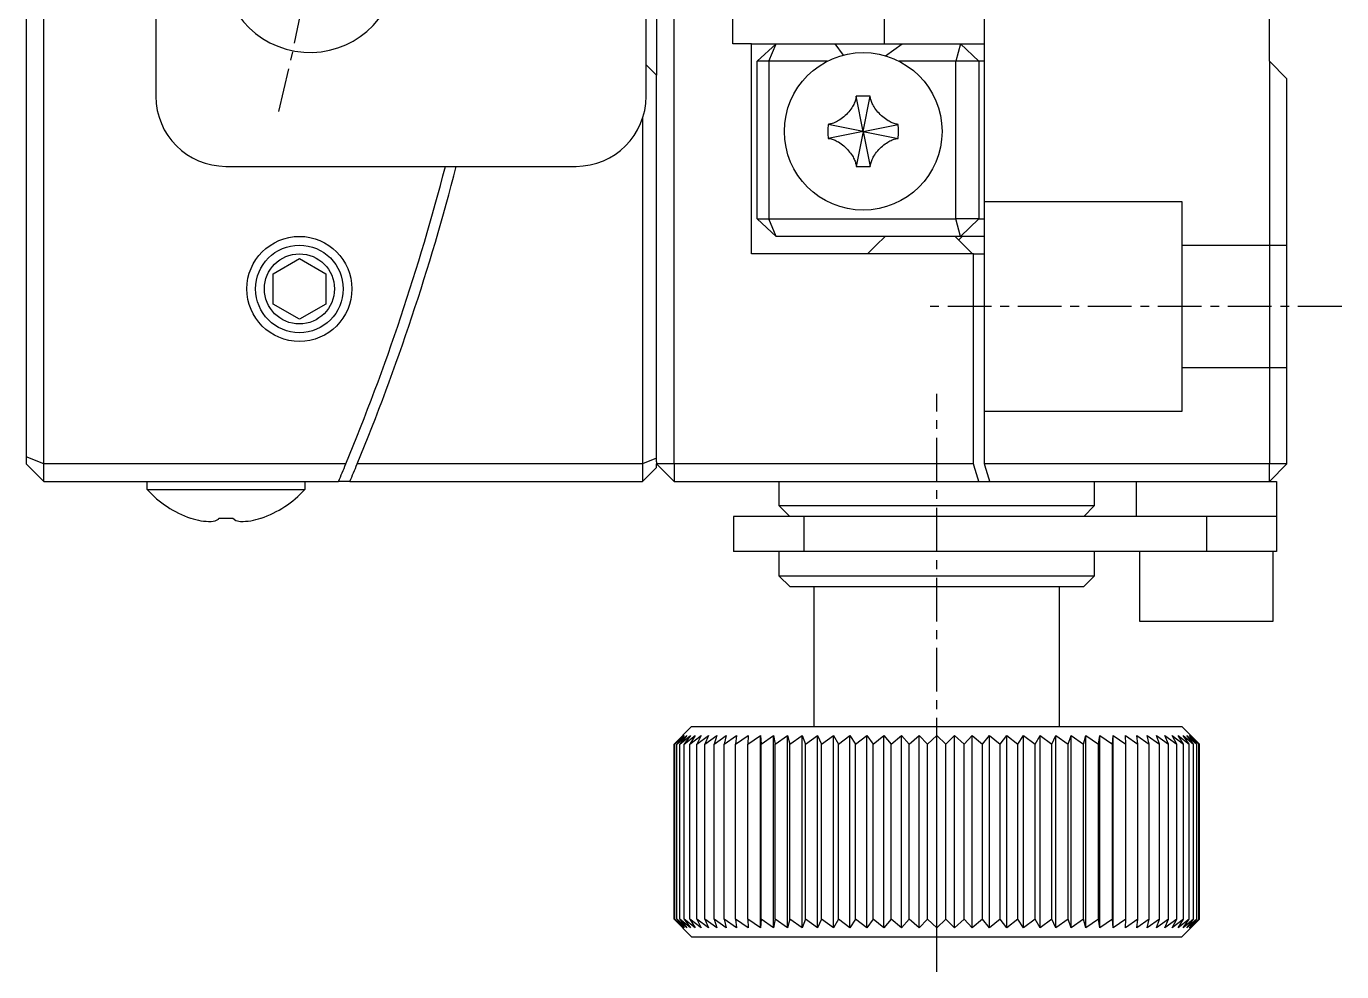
# Model space of a CAD drawing. Extents: x 52 to 451, y 54 to 360.
# Drawn here: x 293.24 to 330.8, y 137.16 to 164.16 of the extents above; entities that cross this region are included whole.
import ezdxf

# ---------------------------------------------------------------- set-up
doc = ezdxf.new("R2010")
doc.units = 0
doc.linetypes.add('CENTER', pattern=[2, 1.25, -0.25, 0.25, -0.25])
doc.layers.get('0').update_dxf_attribs({"linetype": 'CONTINUOUS'})
doc.layers.add('CENTER', color=1, linetype='CENTER')

msp = doc.modelspace()

# ---------------------------------------------------------------- linework, layer by layer
at = {"color": 7, "linetype": 'CONTINUOUS'}
for p, q in [((293.737, 151.661), (293.737, 200.661)), ((311.737, 151.661), (311.737, 200.661)), ((293.237, 200.454), (293.237, 151.868)), ((310.937, 162.161), (310.937, 190.161)), ((311.237, 189.561), (311.237, 162.761)), ((328.737, 163.161), (328.737, 189.161)), ((296.937, 170.949), (296.937, 162.161)), ((313.417, 163.661), (313.417, 171.161)), ((317.737, 164.661), (317.737, 163.661)), ((320.598, 151.661), (320.598, 164.661)), ((313.948, 163.661), (313.417, 163.661)), ((313.948, 157.661), (313.948, 163.661)), ((313.948, 163.661), (314.651, 163.661)), ((314.651, 163.661), (314.112, 163.161)), ((314.446, 163.161), (314.651, 163.661)), ((314.651, 163.661), (316.326, 163.661)), ((316.326, 163.661), (318.252, 163.661)), ((316.326, 163.661), (316.56, 163.335)), ((317.776, 163.317), (318.252, 163.661)), ((318.252, 163.661), (319.918, 163.661)), ((319.918, 163.661), (319.781, 163.161)), ((319.918, 163.661), (320.598, 163.661)), ((320.436, 163.161), (319.918, 163.661)), ((311.237, 162.761), (310.937, 163.061)), ((314.112, 158.661), (314.112, 163.161)), ((314.446, 163.161), (314.112, 163.161)), ((314.446, 163.161), (314.446, 158.661)), ((316.106, 163.161), (314.446, 163.161)), ((319.781, 163.161), (318.168, 163.161)), ((319.781, 158.661), (319.781, 163.161)), ((320.436, 163.161), (319.781, 163.161)), ((320.436, 163.161), (320.436, 158.661)), ((320.598, 163.161), (320.436, 163.161)), ((328.737, 163.161), (328.737, 151.661)), ((328.737, 163.161), (329.237, 162.661)), ((311.237, 151.827), (311.237, 162.761)), ((329.237, 151.661), (329.237, 162.661)), ((316.851, 161.901), (316.834, 161.871)), ((316.866, 161.931), (316.851, 161.901)), ((316.881, 161.961), (316.866, 161.931)), ((316.894, 161.992), (316.881, 161.961)), ((316.905, 162.019), (316.894, 161.992)), ((316.914, 162.048), (316.905, 162.019)), ((316.922, 162.076), (316.914, 162.048)), ((316.929, 162.105), (316.922, 162.076)), ((316.934, 162.133), (316.929, 162.105)), ((316.937, 162.162), (316.934, 162.133)), ((317.069, 162.167), (316.937, 162.162)), ((317.137, 161.161), (316.937, 162.162)), ((317.2, 162.167), (317.069, 162.167)), ((317.137, 161.161), (317.337, 162.162)), ((317.337, 162.162), (317.2, 162.167)), ((317.34, 162.14), (317.337, 162.162)), ((317.343, 162.117), (317.34, 162.14)), ((317.348, 162.094), (317.343, 162.117)), ((317.353, 162.072), (317.348, 162.094)), ((317.361, 162.043), (317.353, 162.072)), ((317.371, 162.014), (317.361, 162.043)), ((317.382, 161.986), (317.371, 162.014)), ((317.396, 161.954), (317.382, 161.986)), ((317.411, 161.923), (317.396, 161.954)), ((317.428, 161.893), (317.411, 161.923)), ((310.837, 161.536), (310.837, 151.661)), ((316.547, 161.548), (316.511, 161.52)), ((316.585, 161.579), (316.547, 161.548)), ((316.621, 161.612), (316.585, 161.579)), ((316.656, 161.646), (316.621, 161.612)), ((316.69, 161.682), (316.656, 161.646)), ((316.723, 161.718), (316.69, 161.682)), ((316.754, 161.756), (316.723, 161.718)), ((316.782, 161.793), (316.754, 161.756)), ((316.809, 161.832), (316.782, 161.793)), ((316.834, 161.871), (316.809, 161.832)), ((317.446, 161.863), (317.428, 161.893)), ((317.47, 161.825), (317.446, 161.863)), ((317.496, 161.787), (317.47, 161.825)), ((317.524, 161.751), (317.496, 161.787)), ((317.555, 161.713), (317.524, 161.751)), ((317.588, 161.677), (317.555, 161.713)), ((317.622, 161.642), (317.588, 161.677)), ((317.658, 161.608), (317.622, 161.642)), ((317.694, 161.575), (317.658, 161.608)), ((317.732, 161.544), (317.694, 161.575)), ((317.77, 161.516), (317.732, 161.544)), ((316.136, 161.361), (316.131, 161.224)), ((316.131, 161.224), (316.131, 161.092)), ((316.158, 161.363), (316.136, 161.361)), ((317.137, 161.161), (316.136, 161.361)), ((317.137, 161.161), (316.136, 160.961)), ((316.181, 161.367), (316.158, 161.363)), ((316.204, 161.371), (316.181, 161.367)), ((316.226, 161.377), (316.204, 161.371)), ((316.255, 161.385), (316.226, 161.377)), ((316.284, 161.395), (316.255, 161.385)), ((316.312, 161.406), (316.284, 161.395)), ((316.343, 161.42), (316.312, 161.406)), ((316.374, 161.435), (316.343, 161.42)), ((316.405, 161.452), (316.374, 161.435)), ((316.435, 161.469), (316.405, 161.452)), ((316.473, 161.494), (316.435, 161.469)), ((316.511, 161.52), (316.473, 161.494)), ((317.137, 161.161), (316.937, 160.16)), ((317.137, 161.161), (318.138, 161.361)), ((317.137, 161.161), (317.337, 160.16)), ((317.137, 161.161), (318.138, 160.961)), ((317.808, 161.489), (317.77, 161.516)), ((317.847, 161.464), (317.808, 161.489)), ((317.877, 161.447), (317.847, 161.464)), ((317.907, 161.431), (317.877, 161.447)), ((317.937, 161.417), (317.907, 161.431)), ((317.968, 161.404), (317.937, 161.417)), ((317.996, 161.393), (317.968, 161.404)), ((318.024, 161.384), (317.996, 161.393)), ((318.052, 161.376), (318.024, 161.384)), ((318.081, 161.369), (318.052, 161.376)), ((318.11, 161.364), (318.081, 161.369)), ((318.138, 161.361), (318.11, 161.364)), ((318.143, 161.229), (318.138, 161.361)), ((318.143, 161.098), (318.143, 161.229)), ((316.131, 161.092), (316.136, 160.961)), ((316.136, 160.961), (316.164, 160.957)), ((316.164, 160.957), (316.193, 160.953)), ((316.193, 160.953), (316.222, 160.946)), ((316.222, 160.946), (316.25, 160.938)), ((316.25, 160.938), (316.278, 160.929)), ((316.278, 160.929), (316.306, 160.918)), ((316.306, 160.918), (316.337, 160.905)), ((316.337, 160.905), (316.367, 160.89)), ((316.367, 160.89), (316.397, 160.874)), ((316.397, 160.874), (316.427, 160.857)), ((316.427, 160.857), (316.466, 160.833)), ((316.466, 160.833), (316.504, 160.806)), ((316.504, 160.806), (316.542, 160.778)), ((316.542, 160.778), (316.58, 160.747)), ((317.727, 160.774), (317.764, 160.801)), ((317.764, 160.801), (317.801, 160.828)), ((317.801, 160.828), (317.839, 160.852)), ((317.839, 160.852), (317.869, 160.87)), ((317.869, 160.87), (317.9, 160.887)), ((317.9, 160.887), (317.931, 160.902)), ((317.931, 160.902), (317.962, 160.916)), ((317.962, 160.916), (317.991, 160.927)), ((317.991, 160.927), (318.019, 160.937)), ((318.019, 160.937), (318.048, 160.945)), ((318.048, 160.945), (318.071, 160.95)), ((318.071, 160.95), (318.093, 160.955)), ((318.093, 160.955), (318.116, 160.958)), ((318.116, 160.958), (318.138, 160.961)), ((318.138, 160.961), (318.143, 161.098)), ((316.58, 160.747), (316.616, 160.714)), ((316.616, 160.714), (316.652, 160.68)), ((316.652, 160.68), (316.686, 160.645)), ((316.686, 160.645), (316.719, 160.608)), ((316.719, 160.608), (316.75, 160.571)), ((316.75, 160.571), (316.778, 160.534)), ((316.778, 160.534), (316.804, 160.497)), ((316.804, 160.497), (316.829, 160.459)), ((316.829, 160.459), (316.846, 160.429)), ((316.846, 160.429), (316.863, 160.398)), ((316.863, 160.398), (316.878, 160.367)), ((317.408, 160.391), (317.423, 160.421)), ((317.423, 160.421), (317.44, 160.45)), ((317.44, 160.45), (317.465, 160.49)), ((317.465, 160.49), (317.492, 160.528)), ((317.492, 160.528), (317.52, 160.566)), ((317.52, 160.566), (317.551, 160.603)), ((317.551, 160.603), (317.584, 160.64)), ((317.584, 160.64), (317.618, 160.676)), ((317.618, 160.676), (317.653, 160.71)), ((317.653, 160.71), (317.69, 160.742)), ((317.69, 160.742), (317.727, 160.774)), ((298.937, 160.161), (308.937, 160.161)), ((316.878, 160.367), (316.892, 160.336)), ((316.892, 160.336), (316.903, 160.307)), ((316.903, 160.307), (316.913, 160.279)), ((316.913, 160.279), (316.921, 160.25)), ((316.921, 160.25), (316.927, 160.227)), ((316.927, 160.227), (316.931, 160.205)), ((316.931, 160.205), (316.934, 160.182)), ((316.934, 160.182), (316.937, 160.16)), ((316.937, 160.16), (317.074, 160.154)), ((317.074, 160.154), (317.206, 160.155)), ((317.206, 160.155), (317.337, 160.16)), ((317.337, 160.16), (317.34, 160.188)), ((317.34, 160.188), (317.345, 160.217)), ((317.345, 160.217), (317.352, 160.246)), ((317.352, 160.246), (317.36, 160.274)), ((317.36, 160.274), (317.369, 160.302)), ((317.369, 160.302), (317.38, 160.33)), ((317.38, 160.33), (317.393, 160.361)), ((317.393, 160.361), (317.408, 160.391)), ((314.112, 158.661), (314.651, 158.161)), ((314.112, 158.661), (314.446, 158.661)), ((314.446, 158.661), (319.781, 158.661)), ((314.651, 158.161), (314.446, 158.661)), ((320.436, 158.661), (319.781, 158.661)), ((319.918, 158.161), (319.781, 158.661)), ((319.918, 158.161), (320.436, 158.661)), ((320.436, 158.661), (320.598, 158.661)), ((319.918, 158.161), (314.651, 158.161)), ((317.51, 157.911), (317.76, 158.161)), ((319.76, 158.161), (320.01, 157.911)), ((319.863, 158.058), (319.966, 158.161)), ((320.598, 158.161), (319.918, 158.161)), ((317.26, 157.661), (317.51, 157.911)), ((320.01, 157.911), (320.26, 157.661)), ((300.286, 157.094), (301.036, 157.527)), ((301.036, 157.527), (301.786, 157.094)), ((320.283, 157.661), (313.948, 157.661)), ((320.283, 157.661), (320.598, 157.661)), ((320.283, 151.661), (320.283, 157.661)), ((300.286, 156.228), (300.286, 157.094)), ((301.786, 157.094), (301.786, 156.228)), ((301.036, 155.795), (300.286, 156.228)), ((301.786, 156.228), (301.036, 155.795)), ((293.237, 151.868), (293.237, 151.661)), ((293.737, 151.661), (293.237, 151.868)), ((311.237, 151.827), (310.837, 151.661)), ((311.237, 151.727), (311.237, 151.827)), ((293.737, 151.161), (293.237, 151.661)), ((293.737, 151.161), (293.737, 151.661)), ((302.362, 151.661), (293.737, 151.661)), ((310.837, 151.661), (302.687, 151.661)), ((310.837, 151.661), (310.837, 151.161)), ((311.237, 151.561), (310.837, 151.161)), ((311.237, 151.727), (311.237, 151.661)), ((311.737, 151.161), (311.237, 151.661)), ((311.737, 151.661), (311.237, 151.661)), ((311.237, 151.561), (311.237, 151.661)), ((311.737, 151.661), (311.737, 151.161)), ((320.283, 151.661), (311.737, 151.661)), ((328.737, 151.661), (320.598, 151.661)), ((329.237, 151.661), (328.737, 151.161)), ((328.737, 151.161), (328.737, 151.661)), ((329.237, 151.661), (328.737, 151.661)), ((293.737, 151.161), (302.152, 151.161)), ((296.687, 150.932), (296.687, 151.161)), ((301.187, 151.161), (301.187, 150.932)), ((302.478, 151.161), (302.152, 151.161)), ((302.478, 151.161), (310.837, 151.161)), ((311.737, 151.161), (320.443, 151.161)), ((314.737, 150.461), (314.737, 151.161)), ((320.443, 151.161), (320.758, 151.161)), ((320.758, 151.161), (328.737, 151.161)), ((323.737, 151.161), (323.737, 150.461)), ((324.937, 150.161), (324.937, 151.161)), ((328.737, 151.161), (328.937, 151.161)), ((328.937, 151.161), (328.937, 150.161)), ((296.687, 150.932), (298.937, 150.932)), ((298.937, 150.932), (301.187, 150.932)), ((323.737, 150.461), (314.737, 150.461)), ((315.037, 150.161), (314.737, 150.461)), ((323.737, 150.461), (323.437, 150.161)), ((297.93, 150.112), (297.936, 150.117)), ((298.519, 150.02), (298.629, 150.039)), ((298.629, 150.039), (298.721, 150.088)), ((298.721, 150.088), (298.737, 150.117)), ((298.737, 150.117), (298.874, 150.112)), ((298.874, 150.112), (299.006, 150.112)), ((299.006, 150.112), (299.137, 150.117)), ((299.137, 150.117), (299.223, 150.046)), ((299.223, 150.046), (299.351, 150.021)), ((299.938, 150.117), (299.944, 150.112)), ((313.437, 150.161), (313.437, 149.161)), ((315.437, 150.161), (313.437, 150.161)), ((326.937, 150.161), (315.437, 150.161)), ((328.937, 150.161), (326.937, 150.161)), ((328.937, 150.161), (328.937, 149.161)), ((315.437, 149.161), (313.437, 149.161)), ((314.737, 148.461), (314.737, 149.161)), ((326.937, 149.161), (315.437, 149.161)), ((323.737, 149.161), (323.737, 148.461)), ((325.037, 147.161), (325.037, 149.161)), ((328.937, 149.161), (326.937, 149.161)), ((328.837, 149.161), (328.837, 147.161)), ((323.737, 148.461), (314.737, 148.461)), ((315.037, 148.161), (314.737, 148.461)), ((323.737, 148.461), (323.437, 148.161)), ((315.037, 148.161), (323.437, 148.161)), ((315.737, 144.161), (315.737, 148.161)), ((322.737, 148.161), (322.737, 144.161)), ((328.837, 147.161), (325.037, 147.161)), ((311.737, 143.661), (312.237, 144.161)), ((311.737, 143.661), (311.99, 143.909)), ((311.99, 143.909), (311.755, 143.661)), ((311.755, 143.661), (312.025, 143.909)), ((311.81, 143.661), (312.096, 143.909)), ((312.025, 143.909), (311.81, 143.661)), ((311.901, 143.661), (312.201, 143.909)), ((312.096, 143.909), (311.901, 143.661)), ((312.028, 143.661), (312.341, 143.909)), ((312.201, 143.909), (312.028, 143.661)), ((312.189, 143.661), (312.514, 143.909)), ((312.341, 143.909), (312.189, 143.661)), ((312.237, 144.161), (326.237, 144.161)), ((312.385, 143.661), (312.72, 143.909)), ((312.514, 143.909), (312.385, 143.661)), ((312.615, 143.661), (312.957, 143.909)), ((312.72, 143.909), (312.615, 143.661)), ((312.877, 143.661), (313.225, 143.909)), ((312.957, 143.909), (312.877, 143.661)), ((313.169, 143.661), (313.523, 143.909)), ((313.225, 143.909), (313.169, 143.661)), ((313.492, 143.661), (313.848, 143.909)), ((313.523, 143.909), (313.492, 143.661)), ((313.842, 143.661), (314.2, 143.909)), ((313.848, 143.909), (313.842, 143.661)), ((314.2, 138.412), (314.2, 143.909)), ((314.2, 143.909), (314.219, 143.661)), ((314.219, 143.661), (314.576, 143.909)), ((314.576, 138.412), (314.576, 143.909)), ((314.576, 143.909), (314.62, 143.661)), ((314.62, 143.661), (314.975, 143.909)), ((314.975, 138.412), (314.975, 143.909)), ((314.975, 143.909), (315.043, 143.661)), ((315.043, 143.661), (315.394, 143.909)), ((315.394, 138.412), (315.394, 143.909)), ((315.394, 143.909), (315.487, 143.661)), ((315.487, 143.661), (315.833, 143.909)), ((315.833, 138.412), (315.833, 143.909)), ((315.833, 143.909), (315.949, 143.661)), ((315.949, 143.661), (316.288, 143.909)), ((316.288, 138.412), (316.288, 143.909)), ((316.288, 143.909), (316.428, 143.661)), ((316.428, 143.661), (316.757, 143.909)), ((316.757, 138.412), (316.757, 143.909)), ((316.757, 143.909), (316.919, 143.661)), ((316.919, 143.661), (317.238, 143.909)), ((317.238, 138.412), (317.238, 143.909)), ((317.238, 143.909), (317.423, 143.661)), ((317.423, 143.661), (317.729, 143.909)), ((317.729, 138.412), (317.729, 143.909)), ((317.729, 143.909), (317.935, 143.661)), ((317.935, 143.661), (318.228, 143.909)), ((318.228, 138.412), (318.228, 143.909)), ((318.228, 143.909), (318.453, 143.661)), ((318.453, 143.661), (318.731, 143.909)), ((318.731, 138.412), (318.731, 143.909)), ((318.731, 143.909), (318.975, 143.661)), ((318.975, 143.661), (319.237, 143.909)), ((319.237, 138.412), (319.237, 143.909)), ((319.237, 143.909), (319.499, 143.661)), ((319.499, 143.661), (319.743, 143.909)), ((319.743, 143.909), (320.021, 143.661)), ((319.743, 138.412), (319.743, 143.909)), ((320.021, 143.661), (320.246, 143.909)), ((320.246, 138.412), (320.246, 143.909)), ((320.246, 143.909), (320.539, 143.661)), ((320.539, 143.661), (320.745, 143.909)), ((320.745, 138.412), (320.745, 143.909)), ((320.745, 143.909), (321.051, 143.661)), ((321.051, 143.661), (321.236, 143.909)), ((321.236, 138.412), (321.236, 143.909)), ((321.236, 143.909), (321.555, 143.661)), ((321.555, 143.661), (321.717, 143.909)), ((321.717, 143.909), (322.047, 143.661)), ((321.717, 138.412), (321.717, 143.909)), ((322.047, 143.661), (322.186, 143.909)), ((322.186, 138.412), (322.186, 143.909)), ((322.186, 143.909), (322.525, 143.661)), ((322.525, 143.661), (322.641, 143.909)), ((322.641, 138.412), (322.641, 143.909)), ((322.641, 143.909), (322.987, 143.661)), ((322.987, 143.661), (323.08, 143.909)), ((323.08, 138.412), (323.08, 143.909)), ((323.08, 143.909), (323.431, 143.661)), ((323.431, 143.661), (323.499, 143.909)), ((323.499, 138.412), (323.499, 143.909)), ((323.499, 143.909), (323.855, 143.661)), ((323.855, 143.661), (323.898, 143.909)), ((323.898, 138.412), (323.898, 143.909)), ((323.898, 143.909), (324.256, 143.661)), ((324.256, 143.661), (324.274, 143.909)), ((324.274, 138.412), (324.274, 143.909)), ((324.274, 143.909), (324.632, 143.661)), ((324.626, 143.909), (324.982, 143.661)), ((324.632, 143.661), (324.626, 143.909)), ((324.951, 143.909), (325.305, 143.661)), ((324.982, 143.661), (324.951, 143.909)), ((325.249, 143.909), (325.597, 143.661)), ((325.305, 143.661), (325.249, 143.909)), ((325.517, 143.909), (325.859, 143.661)), ((325.597, 143.661), (325.517, 143.909)), ((325.755, 143.909), (326.089, 143.661)), ((325.859, 143.661), (325.755, 143.909)), ((325.96, 143.909), (326.285, 143.661)), ((326.089, 143.661), (325.96, 143.909)), ((326.134, 143.909), (326.447, 143.661)), ((326.285, 143.661), (326.134, 143.909)), ((326.237, 144.161), (326.737, 143.661)), ((326.273, 143.909), (326.573, 143.661)), ((326.447, 143.661), (326.273, 143.909)), ((326.378, 143.909), (326.664, 143.661)), ((326.573, 143.661), (326.378, 143.909)), ((326.449, 143.909), (326.719, 143.661)), ((326.664, 143.661), (326.449, 143.909)), ((326.484, 143.909), (326.737, 143.661)), ((326.719, 143.661), (326.484, 143.909)), ((311.737, 138.661), (311.737, 143.661)), ((311.755, 138.661), (311.755, 143.661)), ((311.81, 138.661), (311.81, 143.661)), ((311.901, 138.661), (311.901, 143.661)), ((312.028, 138.661), (312.028, 143.661)), ((312.189, 138.661), (312.189, 143.661)), ((312.385, 138.661), (312.385, 143.661)), ((312.615, 138.661), (312.615, 143.661)), ((312.877, 138.661), (312.877, 143.661)), ((313.169, 138.661), (313.169, 143.661)), ((313.492, 138.661), (313.492, 143.661)), ((313.842, 138.661), (313.842, 143.661)), ((314.219, 138.661), (314.219, 143.661)), ((314.62, 138.661), (314.62, 143.661)), ((315.043, 138.661), (315.043, 143.661)), ((315.487, 138.661), (315.487, 143.661)), ((315.949, 138.661), (315.949, 143.661)), ((316.428, 138.661), (316.428, 143.661)), ((316.919, 138.661), (316.919, 143.661)), ((317.423, 138.661), (317.423, 143.661)), ((317.935, 138.661), (317.935, 143.661)), ((318.453, 138.661), (318.453, 143.661)), ((318.975, 138.661), (318.975, 143.661)), ((319.499, 138.661), (319.499, 143.661)), ((320.021, 138.661), (320.021, 143.661)), ((320.539, 138.661), (320.539, 143.661)), ((321.051, 138.661), (321.051, 143.661)), ((321.555, 138.661), (321.555, 143.661)), ((322.047, 138.661), (322.047, 143.661)), ((322.525, 138.661), (322.525, 143.661)), ((322.987, 138.661), (322.987, 143.661)), ((323.431, 138.661), (323.431, 143.661)), ((323.855, 138.661), (323.855, 143.661)), ((324.256, 138.661), (324.256, 143.661)), ((324.632, 138.661), (324.632, 143.661)), ((324.982, 138.661), (324.982, 143.661)), ((325.305, 138.661), (325.305, 143.661)), ((325.597, 138.661), (325.597, 143.661)), ((325.859, 138.661), (325.859, 143.661)), ((326.089, 138.661), (326.089, 143.661)), ((326.285, 138.661), (326.285, 143.661)), ((326.447, 138.661), (326.447, 143.661)), ((326.573, 138.661), (326.573, 143.661)), ((326.664, 138.661), (326.664, 143.661)), ((326.719, 138.661), (326.719, 143.661)), ((326.737, 138.661), (326.737, 143.661)), ((312.237, 138.161), (311.737, 138.661)), ((311.99, 138.412), (311.737, 138.661)), ((311.755, 138.661), (311.99, 138.412)), ((312.025, 138.412), (311.755, 138.661)), ((311.81, 138.661), (312.025, 138.412)), ((312.096, 138.412), (311.81, 138.661)), ((312.201, 138.412), (311.901, 138.661)), ((311.901, 138.661), (312.096, 138.412)), ((312.028, 138.661), (312.201, 138.412)), ((312.341, 138.412), (312.028, 138.661)), ((312.189, 138.661), (312.341, 138.412)), ((312.514, 138.412), (312.189, 138.661)), ((312.385, 138.661), (312.514, 138.412)), ((312.72, 138.412), (312.385, 138.661)), ((312.615, 138.661), (312.72, 138.412)), ((312.957, 138.412), (312.615, 138.661)), ((312.877, 138.661), (312.957, 138.412)), ((313.225, 138.412), (312.877, 138.661)), ((313.169, 138.661), (313.225, 138.412)), ((313.523, 138.412), (313.169, 138.661)), ((313.492, 138.661), (313.523, 138.412)), ((313.848, 138.412), (313.492, 138.661)), ((313.842, 138.661), (313.848, 138.412)), ((314.2, 138.412), (313.842, 138.661)), ((314.219, 138.661), (314.2, 138.412)), ((314.576, 138.412), (314.219, 138.661)), ((314.62, 138.661), (314.576, 138.412)), ((314.975, 138.412), (314.62, 138.661)), ((315.043, 138.661), (314.975, 138.412)), ((315.394, 138.412), (315.043, 138.661)), ((315.487, 138.661), (315.394, 138.412)), ((315.833, 138.412), (315.487, 138.661)), ((315.949, 138.661), (315.833, 138.412)), ((316.288, 138.412), (315.949, 138.661)), ((316.428, 138.661), (316.288, 138.412)), ((316.757, 138.412), (316.428, 138.661)), ((316.919, 138.661), (316.757, 138.412)), ((317.238, 138.412), (316.919, 138.661)), ((317.423, 138.661), (317.238, 138.412)), ((317.729, 138.412), (317.423, 138.661)), ((317.935, 138.661), (317.729, 138.412)), ((318.228, 138.412), (317.935, 138.661)), ((318.453, 138.661), (318.228, 138.412)), ((318.731, 138.412), (318.453, 138.661)), ((318.975, 138.661), (318.731, 138.412)), ((319.237, 138.412), (318.975, 138.661)), ((319.499, 138.661), (319.237, 138.412)), ((319.743, 138.412), (319.499, 138.661)), ((320.021, 138.661), (319.743, 138.412)), ((320.246, 138.412), (320.021, 138.661)), ((320.539, 138.661), (320.246, 138.412)), ((320.745, 138.412), (320.539, 138.661)), ((321.051, 138.661), (320.745, 138.412)), ((321.236, 138.412), (321.051, 138.661)), ((321.555, 138.661), (321.236, 138.412)), ((321.717, 138.412), (321.555, 138.661)), ((322.047, 138.661), (321.717, 138.412)), ((322.186, 138.412), (322.047, 138.661)), ((322.525, 138.661), (322.186, 138.412)), ((322.641, 138.412), (322.525, 138.661)), ((322.987, 138.661), (322.641, 138.412)), ((323.08, 138.412), (322.987, 138.661)), ((323.431, 138.661), (323.08, 138.412)), ((323.499, 138.412), (323.431, 138.661)), ((323.855, 138.661), (323.499, 138.412)), ((323.898, 138.412), (323.855, 138.661)), ((324.256, 138.661), (323.898, 138.412)), ((324.274, 138.412), (324.256, 138.661)), ((324.632, 138.661), (324.274, 138.412)), ((324.626, 138.412), (324.632, 138.661)), ((324.982, 138.661), (324.626, 138.412)), ((324.951, 138.412), (324.982, 138.661)), ((325.305, 138.661), (324.951, 138.412)), ((325.249, 138.412), (325.305, 138.661)), ((325.597, 138.661), (325.249, 138.412)), ((325.517, 138.412), (325.597, 138.661)), ((325.859, 138.661), (325.517, 138.412)), ((325.755, 138.412), (325.859, 138.661)), ((326.089, 138.661), (325.755, 138.412)), ((325.96, 138.412), (326.089, 138.661)), ((326.285, 138.661), (325.96, 138.412)), ((326.134, 138.412), (326.285, 138.661)), ((326.447, 138.661), (326.134, 138.412)), ((326.737, 138.661), (326.237, 138.161)), ((326.273, 138.412), (326.447, 138.661)), ((326.573, 138.661), (326.273, 138.412)), ((326.378, 138.412), (326.573, 138.661)), ((326.664, 138.661), (326.378, 138.412)), ((326.449, 138.412), (326.664, 138.661)), ((326.719, 138.661), (326.449, 138.412)), ((326.737, 138.661), (326.484, 138.412)), ((326.484, 138.412), (326.719, 138.661)), ((312.237, 138.161), (326.237, 138.161))]:
    msp.add_line(p, q, dxfattribs=at)
at = {"color": 3, "linetype": 'CONTINUOUS'}
for p, q in [((320.598, 159.161), (326.237, 159.161)), ((326.237, 159.161), (326.237, 153.161)), ((326.237, 157.911), (329.237, 157.911)), ((329.237, 154.411), (326.237, 154.411)), ((326.237, 153.161), (320.598, 153.161)), ((315.437, 150.161), (315.437, 149.161)), ((326.937, 150.161), (326.937, 149.161))]:
    msp.add_line(p, q, dxfattribs=at)
at = {"color": 7, "linetype": 'CONTINUOUS'}
for centre, radius in [((317.137, 161.161), 2.25), ((301.036, 156.661), 1.25), ((301.036, 156.661), 1)]:
    msp.add_circle(centre, radius, dxfattribs=at)
at = {"color": 3, "linetype": 'CONTINUOUS'}
msp.add_circle((301.036, 156.661), 1.5, dxfattribs=at)
at = {"color": 7, "linetype": 'CONTINUOUS'}
for centre, radius, start, end in [((301.341, 165.916), 2.5, 170.0356, 350), ((298.937, 162.161), 2, 180, 270), ((308.937, 162.161), 2, 270, 0), ((243.237, 176.161), 64, 337.492, 345.52249), ((243.237, 176.161), 64.3, 337.60272, 345.5915), ((243.237, 176.161), 64, 337.00661, 337.492), ((243.237, 176.161), 64.3, 337.11999, 337.60272), ((243.237, 126.661), 81, 17.60597, 17.97741), ((243.237, 126.661), 81.3, 17.53889, 17.90882), ((298.937, 152.989), 3.049, 222.4359, 250.7203), ((298.937, 152.989), 3.049, 289.2795, 317.5641), ((298.486, 151.633), 1.613, 250.0714, 271.1707), ((299.395, 151.595), 1.575, 268.3987, 290.1652)]:
    msp.add_arc(centre, radius, start, end, dxfattribs=at)
at = {"layer": 'CENTER', "color": 1, "linetype": 'CENTER'}
for p, q in [((330.801, 156.161), (319.034, 156.161)), ((319.237, 137.161), (319.237, 153.661))]:
    msp.add_line(p, q, dxfattribs=at)
msp.add_arc((243.237, 176.161), 59, 345.84231, 13.67137, dxfattribs=at)

doc.saveas('drawing.dxf')
